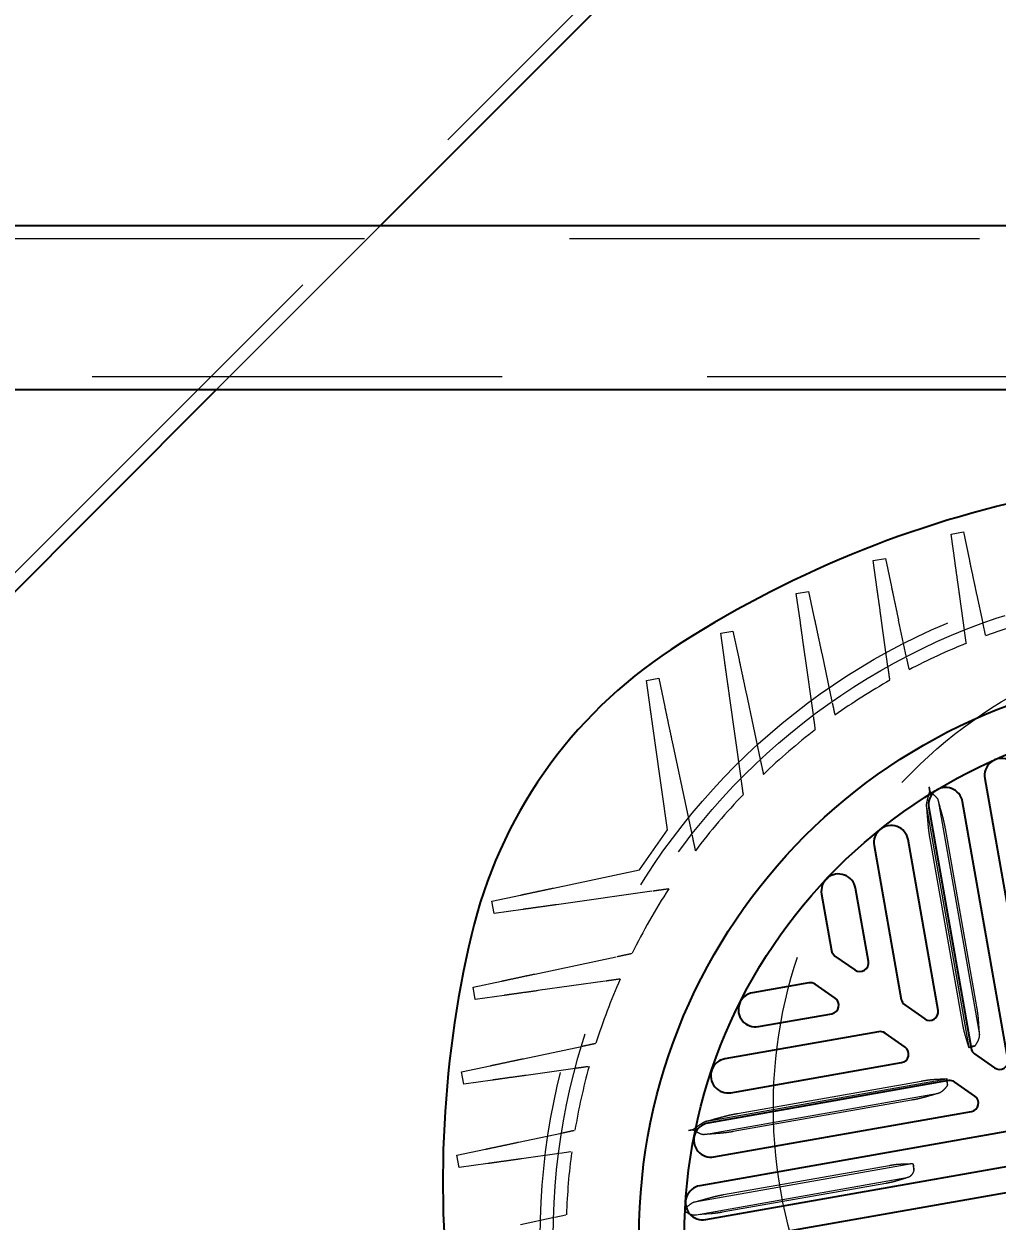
# Model space of a CAD drawing. Header units: millimetres. Extents: x 1293 to 41893, y 1011 to 26911.
# Drawn here: x 8683.6 to 8834.3, y 6931.4 to 7116.7 of the extents above; entities that cross this region are included whole.
import ezdxf

# ---------------------------------------------------------------- set-up
doc = ezdxf.new("R2010")
doc.units = ezdxf.units.MM
doc.header["$LTSCALE"] = 50
doc.linetypes.add('HIDDEN', pattern=[1.905, 1.27, -0.635])
doc.layers.add('CAPA_1', color=7, linetype='Continuous')
doc.styles.add('SLDTEXTSTYLE0', font='TXT', dxfattribs={"width": 0.75})
doc.dimstyles.new('SLDDIMSTYLE0', dxfattribs={"dimtxt": 100, "dimasz": 100, "dimexe": 0, "dimexo": 0.0625, "dimgap": 25, "dimtad": 2, "dimdec": 0, "dimlfac": 1.5, "dimrnd": 1e-09, "dimzin": 12, "dimdsep": 46, "dimtxsty": 'SLDTEXTSTYLE0', "dimsah": 1, "dimcen": 0.09, "dimadec": 0, "dimazin": 3, "dimtfac": 1, "dimtdec": 0, "dimtofl": 0, "dimtmove": 0, "dimatfit": 3, "dimfxl": 1, "dimfrac": 2, "dimtolj": 1, "dimtzin": 12, "dimarcsym": 0})

# ---------------------------------------------------------------- blocks, each defined once
blk = doc.blocks.new('_D_15')
at = {"layer": 'CAPA_1', "transparency": 16777216}
for p, q in [((6530.12, 8742.38), (6530.12, 9415.65)), ((16745.16, 6492), (16745.16, 9415.65)), ((6530.12, 9365.65), (16745.16, 9365.65))]:
    blk.add_line(p, q, dxfattribs=at)
for points in [[(6530.12, 9365.65), (6630.12, 9350.26), (6630.12, 9381.03)], [(16745.16, 9365.65), (16645.16, 9381.03), (16645.16, 9350.26)]]:
    blk.add_solid(points, dxfattribs=at)
at = {"layer": 'CAPA_1', "transparency": 16777216, "insert": (11452.92, 9494.55), "char_height": 100, "attachment_point": 1, "style": 'SLDTEXTSTYLE0'}
blk.add_mtext('15323', dxfattribs=at)

msp = doc.modelspace()

# ---------------------------------------------------------------- linework, layer by layer
at = {"color": 1, "linetype": 'HIDDEN', "lineweight": 18}
for p, q in [((8928.8010951, 7278.4033022), (8592.0429138, 6941.5856223)), ((8713.390769, 7060.1262403), (8738.7862821, 7085.5262403)), ((7625.0421497, 7083.4942403), (10345.849483, 7083.4942403)), ((7646.3781497, 7062.1582403), (10324.513483, 7062.1582403)), ((8827.155539, 7037.7549153), (8829.0575746, 7038.0902955)), ((8827.7839682, 7033.2834092), (8827.155539, 7037.7549153)), ((8829.0575746, 7038.0902955), (8829.9963895, 7033.6735188)), ((8815.0844092, 7033.6531862), (8816.9864448, 7033.9885664)), ((8815.7128384, 7029.1816801), (8815.0844092, 7033.6531862)), ((8816.9864448, 7033.9885664), (8817.9252597, 7029.5717896)), ((8803.1894741, 7028.5522077), (8805.0915096, 7028.8875879)), ((8803.8179032, 7024.0807016), (8803.1894741, 7028.5522077)), ((8805.0915096, 7028.8875879), (8806.0303245, 7024.4708112)), ((8829.2445344, 7022.890941), (8828.5153938, 7028.0790459)), ((8831.0890714, 7028.5328547), (8832.0607701, 7023.9613716)), ((8817.3878732, 7017.2631883), (8816.444264, 7023.9773168)), ((8820.2432962, 7018.6662853), (8819.0179416, 7024.4311256)), ((8832.0846146, 7023.8491919), (8832.456865, 7022.0978914)), ((8791.4807768, 7022.3950215), (8793.3828124, 7022.7304016)), ((8792.109206, 7017.9235154), (8791.4807768, 7022.3950215)), ((8793.3828124, 7022.7304016), (8794.3216273, 7018.3136249)), ((8829.5148746, 7020.9673704), (8829.2608028, 7022.7751849)), ((8805.8319125, 7009.7502809), (8804.5493288, 7018.8763383)), ((8807.1230064, 7019.3301471), (8808.7151251, 7011.8398176)), ((8820.2689108, 7018.5457781), (8820.6257122, 7016.8671594)), ((8779.9732797, 7015.0967725), (8781.8753153, 7015.4321527)), ((8780.6017089, 7010.6252664), (8779.9732797, 7015.0967725)), ((8781.8753153, 7015.4321527), (8782.8141302, 7011.0153759)), ((8794.6339079, 6999.9593281), (8792.8406316, 7012.7191521)), ((8795.4143091, 7013.1729609), (8797.6079767, 7002.8525664)), ((8783.2261854, 6991.9511454), (8781.3331345, 7005.4209031)), ((8783.906812, 7005.8747119), (8787.0071616, 6991.2887141)), ((8798.0672903, 7000.6916657), (8798.0950496, 7000.5610686)), ((8823.6886348, 6998.5994479), (8823.8203957, 6997.8521947)), ((8823.9234097, 6997.916018), (8823.7992996, 6998.6198812)), ((8794.9863209, 6997.4517794), (8794.9661918, 6997.5950054)), ((8825.1817771, 6996.516319), (8831.5758364, 6960.2538065)), ((8823.3427563, 6995.4722106), (8829.8982943, 6958.2939072)), ((8831.14125, 6964.5765727), (8826.2725247, 6992.1884859)), ((8778.9106928, 6985.7879832), (8783.2261854, 6991.9511454)), ((8823.8632203, 6990.5864791), (8828.8745289, 6962.1659356)), ((8787.5221798, 6988.8657439), (8787.5534175, 6988.7187822)), ((8765.6057993, 6982.9599408), (8778.9106928, 6985.7879832)), ((8756.0483586, 6980.9284441), (8760.4651353, 6981.8672589)), ((8780.8263446, 6982.4615927), (8766.0596081, 6980.3862632)), ((8783.4281212, 6982.8272486), (8783.2793384, 6982.8063385)), ((8756.3837388, 6979.0264085), (8756.0483586, 6980.9284441)), ((8760.8552449, 6979.6548377), (8756.3837388, 6979.0264085)), ((8762.6834844, 6969.6502825), (8775.2871335, 6972.3292708)), ((8777.6225178, 6972.8256721), (8777.7639908, 6972.8557431)), ((8753.1260437, 6967.6187858), (8757.5428204, 6968.5576007)), ((8773.5855703, 6968.5450145), (8763.1372932, 6967.076605)), ((8775.9054626, 6968.8710541), (8775.7732472, 6968.8524725)), ((8753.4614239, 6965.7167502), (8753.1260437, 6967.6187858)), ((8757.9329299, 6966.3451794), (8753.4614239, 6965.7167502)), ((8772.0312901, 6958.9073787), (8772.1590198, 6958.9345285)), ((8760.9022323, 6956.5418244), (8769.9165906, 6958.4578854)), ((8829.887696, 6958.2824985), (8829.8982943, 6958.2939072)), ((8751.3447915, 6954.5103277), (8755.7615682, 6955.4491425)), ((8751.6801717, 6952.6082921), (8751.3447915, 6954.5103277)), ((8756.1516778, 6953.2367213), (8751.6801717, 6952.6082921)), ((8768.9391851, 6955.0338882), (8761.3560411, 6953.9681468)), ((8789.3226492, 6946.8864624), (8826.5009526, 6953.4420004)), ((8826.5080484, 6953.4558615), (8826.5009526, 6953.4420004)), ((8794.0917442, 6948.0684048), (8822.5122877, 6953.0797135)), ((8788.9704904, 6944.8012421), (8825.2330028, 6951.1953014)), ((8821.022294, 6950.1252059), (8793.4103808, 6945.2564806)), ((8760.1771879, 6943.6196042), (8766.8091382, 6945.0292688)), ((8786.5023047, 6945.4918648), (8787.2495579, 6945.6236257)), ((8787.2248165, 6945.5049953), (8786.5209533, 6945.3808852)), ((8750.6197471, 6941.5881075), (8755.0365238, 6942.5269223)), ((8768.2886898, 6942.1221452), (8766.5893538, 6941.8833191)), ((8750.9551273, 6939.6860719), (8750.6197471, 6941.5881075)), ((8755.4266334, 6940.3145011), (8750.9551273, 6939.6860719)), ((8766.4672705, 6941.8661614), (8760.6309967, 6941.0459266)), ((8787.4853628, 6934.3773799), (8821.0918693, 6940.3031137)), ((8791.9107431, 6935.4955863), (8817.5897099, 6940.023481)), ((8787.4332555, 6932.3450667), (8820.5769641, 6938.1891968)), ((8817.0459124, 6937.2367068), (8791.7245591, 6932.771869)), ((8760.4513928, 6930.8735786), (8765.6903368, 6931.9871506)), ((8765.8101161, 6932.0126104), (8767.4760244, 6932.3667102))]:
    msp.add_line(p, q, dxfattribs=at)
at = {"color": 7, "linetype": 'Continuous', "lineweight": 25}
for p, q in [((8738.7862821, 7085.5262403), (8930.2154336, 7276.9892136)), ((7625.0421497, 7085.5262403), (10345.849483, 7085.5262403)), ((7648.4101497, 7060.1262403), (10322.481483, 7060.1262403)), ((8673.793483, 7020.5219582), (8713.390769, 7060.1262403)), ((8832.3730947, 6999.9048177), (8841.0688044, 6950.5889973)), ((8835.9719188, 6956.4597896), (8828.9430612, 6996.3224222)), ((8823.6907532, 6995.3962986), (8830.256549, 6958.15982)), ((8825.1596635, 6964.0306123), (8820.5009706, 6990.4513724)), ((8815.2486626, 6989.5252488), (8819.4442937, 6965.7306427)), ((8814.3474081, 6971.601435), (8812.3487888, 6982.9361687)), ((8807.0964808, 6982.0100451), (8808.6320383, 6973.3014654)), ((8809.1803467, 6972.4407936), (8812.2695626, 6970.2777014)), ((8805.1249729, 6968.292857), (8796.4163933, 6966.7572994)), ((8809.2104882, 6965.9088905), (8806.1212724, 6968.0719827)), ((8819.9926021, 6964.8699709), (8823.0818179, 6962.7068787)), ((8797.3425169, 6961.5049914), (8808.6772505, 6963.5036108)), ((8815.9372283, 6960.7220343), (8792.1426222, 6956.5264032)), ((8820.0227436, 6958.3380678), (8816.9335278, 6960.50116)), ((8830.8048574, 6957.2991482), (8833.8940733, 6955.136056)), ((8793.0687459, 6951.2740952), (8819.4895059, 6955.9327881)), ((8826.7494836, 6953.1512116), (8789.513005, 6946.5854157)), ((8830.8349989, 6950.7672451), (8827.7457831, 6952.9303373)), ((8790.4391286, 6941.3331077), (8830.3017613, 6948.3619654)), ((8837.561739, 6945.5803889), (8788.2459185, 6936.8846791)), ((8789.1720422, 6931.6323711), (8841.1140166, 6940.7911427)), ((8841.7348102, 6936.8388989), (8788.1864234, 6927.3968735))]:
    msp.add_line(p, q, dxfattribs=at)
at = {"color": 1, "linetype": 'HIDDEN', "lineweight": 18, "flags": 128}
msp.add_lwpolyline([(8790.0139685, 6932.5414075), (8788.5686957, 6932.4313395), (8787.4332555, 6932.3450667)], dxfattribs=at)
at = {"color": 1, "linetype": 'HIDDEN', "lineweight": 18}
for centre, radius in [((8866.5333024, 6929.0264228), 103), ((8866.5333024, 6929.0264228), 101), ((8872.9663865, 6949.0650934), 73.3333333)]:
    msp.add_circle(centre, radius, dxfattribs=at)
at = {"color": 7, "linetype": 'Continuous', "lineweight": 25}
for radius in [87.6905989, 80.6666667]:
    msp.add_circle((8866.5333024, 6929.0264228), radius, dxfattribs=at)
for centre, radius, start, end in [((8875.0999459, 6880.4425736), 166.6666667, 101.489858157, 123.216175995), ((8823.6067984, 6959.0838845), 72.6666667, 123.216175995, 166.783824005), ((8834.9992487, 7000.3678796), 2.6666667, 10, 190.000024134), ((8826.3169072, 6995.8593604), 2.6666667, 10, 190.000024134), ((8817.8748166, 6989.9883106), 2.6666667, 10, 190.000024134), ((8809.7226348, 6982.4731069), 2.6666667, 10, 190.000024134), ((8915.1171516, 6937.5930662), 166.6666667, 166.783824005, 188.510141843), ((8809.9451153, 6973.5329963), 1.3333333, 190, 235), ((8813.0343311, 6971.3699041), 1.3333333, 235, 10), ((8805.3565038, 6966.97978), 1.3333333, 55, 100), ((8796.8794551, 6964.1311454), 2.6666667, 100, 280.00000541), ((8808.4457196, 6964.8166878), 1.3333333, 280, 54.999977324), ((8820.7573707, 6965.9621736), 1.3333333, 190, 235), ((8823.8465865, 6963.7990814), 1.3333333, 235, 10), ((8816.1687592, 6959.4089573), 1.3333333, 55, 100), ((8819.257975, 6957.2458651), 1.3333333, 280, 54.999977324), ((8831.569626, 6958.3913509), 1.3333333, 190, 235), ((8792.605684, 6953.9002492), 2.6666667, 100, 280.00000541), ((8834.6588418, 6956.2282587), 1.3333333, 235, 10), ((8826.9810145, 6951.8381346), 1.3333333, 55, 100), ((8830.0702303, 6949.6750424), 1.3333333, 280, 54.999977324), ((8789.9760668, 6943.9592617), 2.6666667, 100, 280.00000541), ((8788.7089804, 6934.2585251), 2.6666667, 100, 280.00000541)]:
    msp.add_arc(centre, radius, start, end, dxfattribs=at)
at = {"color": 1, "linetype": 'HIDDEN', "lineweight": 18}
for centre, radius, start, end in [((8866.5333024, 6929.0264228), 99, 89.881341555, 110.118649407), ((8866.5333024, 6929.0264228), 99, 111.947632107, 117.610948878), ((8866.5333024, 6929.0264228), 99, 119.564296751, 125.412106592), ((8866.5333024, 6929.0264228), 99, 127.583902612, 133.732745266), ((8866.5333024, 6929.0264228), 99, 136.277583081, 142.918306261), ((8866.5333024, 6929.0264228), 99, 147.081693739, 153.722416919), ((8866.5333024, 6929.0264228), 99, 156.267254734, 162.416097388), ((8831.4537623, 6953.9424839), 4.6210784, 97.271552018, 109.670034357), ((8866.5333024, 6929.0264228), 99, 164.587893408, 170.435703249), ((8831.1219543, 6953.468613), 4.6210784, 180.329965643, 192.728447982), ((8866.5333024, 6929.0264228), 99, 172.389051122, 178.052367893), ((8828.2384532, 6940.6594883), 6.9481724, 183.518236596, 190.875479165), ((8792.5320166, 6934.2557294), 6.6637914, 187.956361572, 192.113906813)]:
    msp.add_arc(centre, radius, start, end, dxfattribs=at)
for points, knots in [([(8828.5153938, 7028.0790459), (8828.4211284, 7028.7497787), (8828.2266599, 7030.1334943), (8827.9954876, 7031.7783705), (8827.8421058, 7032.869739), (8827.8029468, 7033.1483695), (8827.7839682, 7033.2834092)], [0, 0, 0, 0, 0.27241221934, 0.56198398595, 0.78771328419, 1, 1, 1, 1]), ([(8829.9963895, 7033.6735188), (8830.0362336, 7033.486067), (8830.1184474, 7033.0992814), (8830.4139113, 7031.7092332), (8830.753444, 7030.1118571), (8830.9794986, 7029.0483541), (8831.0890714, 7028.5328547)], [0, 0, 0, 0, 0.2722736814, 0.5618061607, 0.7875994363, 1, 1, 1, 1]), ([(8816.444264, 7023.9773168), (8816.3499986, 7024.6480495), (8816.1555301, 7026.0317652), (8815.9243578, 7027.6766414), (8815.770976, 7028.7680099), (8815.731817, 7029.0466404), (8815.7128384, 7029.1816801)], [0, 0, 0, 0, 0.2724122193, 0.5619839859, 0.7877132842, 1, 1, 1, 1]), ([(8817.9252597, 7029.5717896), (8817.9651038, 7029.3843379), (8818.0473176, 7028.9975523), (8818.3427815, 7027.6075041), (8818.6823142, 7026.010128), (8818.9083688, 7024.946625), (8819.0179416, 7024.4311256)], [0, 0, 0, 0, 0.2722736814, 0.5618061607, 0.7875994363, 1, 1, 1, 1]), ([(8804.5493288, 7018.8763383), (8804.4550635, 7019.5470711), (8804.2605949, 7020.9307867), (8804.0294226, 7022.5756629), (8803.8760408, 7023.6670314), (8803.8368818, 7023.9456619), (8803.8179032, 7024.0807016)], [0, 0, 0, 0, 0.2724122193, 0.5619839859, 0.7877132842, 1, 1, 1, 1]), ([(8806.0303245, 7024.4708112), (8806.0701686, 7024.2833594), (8806.1523824, 7023.8965738), (8806.4478463, 7022.5065256), (8806.7873791, 7020.9091495), (8807.0134336, 7019.8456465), (8807.1230064, 7019.3301471)], [0, 0, 0, 0, 0.2722736814, 0.5618061607, 0.7875994363, 1, 1, 1, 1]), ([(8794.3216273, 7018.3136249), (8794.3614713, 7018.1261732), (8794.4436852, 7017.7393876), (8794.739149, 7016.3493394), (8795.0786818, 7014.7519633), (8795.3047364, 7013.6884603), (8795.4143091, 7013.1729609)], [0, 0, 0, 0, 0.2722736814, 0.5618061607, 0.7875994363, 1, 1, 1, 1]), ([(8792.8406316, 7012.7191521), (8792.7463662, 7013.3898848), (8792.5518977, 7014.7736005), (8792.3207254, 7016.4184767), (8792.1673435, 7017.5098452), (8792.1281846, 7017.7884757), (8792.109206, 7017.9235154)], [0, 0, 0, 0, 0.2724122193, 0.5619839859, 0.7877132842, 1, 1, 1, 1]), ([(8817.6697114, 7015.2578053), (8817.6202206, 7015.609951), (8817.531844, 7016.2387826), (8817.4436328, 7016.8664381), (8817.4048199, 7017.1426065)], [0, 0, 0, 0, 0.5599999997, 1, 1, 1, 1]), ([(8782.8141302, 7011.0153759), (8782.8539742, 7010.8279242), (8782.9361881, 7010.4411386), (8783.2316519, 7009.0510904), (8783.5711847, 7007.4537143), (8783.7972393, 7006.3902113), (8783.906812, 7005.8747119)], [0, 0, 0, 0, 0.2722736814, 0.5618061607, 0.7875994363, 1, 1, 1, 1]), ([(8808.7671694, 7011.5949682), (8808.8331313, 7011.2846421), (8808.9578325, 7010.697969), (8809.0828142, 7010.1099763), (8809.1416857, 7009.8330078)], [0, 0, 0, 0, 0.52895913704, 1, 1, 1, 1]), ([(8781.3331345, 7005.4209031), (8781.2388691, 7006.0916358), (8781.0444006, 7007.4753515), (8780.8132283, 7009.1202277), (8780.6598464, 7010.2115962), (8780.6206875, 7010.4902267), (8780.6017089, 7010.6252664)], [0, 0, 0, 0, 0.2724122193, 0.5619839859, 0.7877132842, 1, 1, 1, 1]), ([(8806.1327969, 7007.6093776), (8806.0799051, 7007.9857223), (8805.9915389, 7008.61448), (8805.9035088, 7009.2408469), (8805.8681694, 7009.4923001)], [0, 0, 0, 0, 0.5985529461, 1, 1, 1, 1]), ([(8797.6355418, 7002.7228827), (8797.7159604, 7002.344543), (8797.859565, 7001.6689364), (8798.0038187, 7000.9902762), (8798.0672903, 7000.6916657)], [0, 0, 0, 0, 0.5600000026, 1, 1, 1, 1]), ([(8794.9661918, 6997.5950054), (8794.9076794, 6998.0113424), (8794.8031931, 6998.7548013), (8794.6994543, 6999.4929409), (8794.6538093, 6999.8177223)], [0, 0, 0, 0, 0.559999961, 1, 1, 1, 1]), ([(8823.3400988, 6995.5121981), (8823.3489755, 6995.6869744), (8823.3667014, 6996.0359892), (8823.5068115, 6996.638237), (8823.6411887, 6997.1407194), (8823.7455215, 6997.4938978), (8823.7937609, 6997.6706157), (8823.8208299, 6997.7729568), (8823.8205407, 6997.8257311), (8823.8203956, 6997.8521947)], [0, 0, 0, 0, 0.2500171306, 0.4992647164, 0.7495087296, 0.8743737847, 0.9369684269, 0.9683928071, 1, 1, 1, 1]), ([(8823.9234097, 6997.916018), (8823.9258349, 6997.9068567), (8823.9360762, 6997.8681688), (8824.0499344, 6997.7479588), (8824.2931677, 6997.5587846), (8824.6205293, 6997.2700078), (8824.941986, 6996.9553101), (8825.0699196, 6996.7477099), (8825.1339693, 6996.6437754)], [0, 0, 0, 0, 0.014849323, 0.0627079892, 0.2510951927, 0.4999419879, 0.749646932, 1, 1, 1, 1]), ([(8825.1817771, 6996.516319), (8825.1743657, 6996.5408496), (8825.1611294, 6996.5846602), (8825.1422692, 6996.6257103), (8825.1339693, 6996.6437754)], [0, 0, 0, 0, 0.5599260649, 1, 1, 1, 1]), ([(8825.8899977, 6993.9547322), (8825.7578269, 6994.433167), (8825.5218074, 6995.287515), (8825.2856752, 6996.1408511), (8825.1817771, 6996.516319)], [0, 0, 0, 0, 0.5599999975, 1, 1, 1, 1]), ([(8823.3400988, 6995.5121981), (8823.3404917, 6995.5047015), (8823.3411933, 6995.4913148), (8823.3422787, 6995.478048), (8823.3427563, 6995.4722106)], [0, 0, 0, 0, 0.5600001653, 1, 1, 1, 1]), ([(8823.3427563, 6995.4722106), (8823.3911509, 6994.9119047), (8823.4775697, 6993.9113582), (8823.5650887, 6992.9077687), (8823.603597, 6992.4661893)], [0, 0, 0, 0, 0.5599999144, 1, 1, 1, 1]), ([(8826.2725247, 6992.1884859), (8826.2433138, 6992.3491598), (8826.1849644, 6992.6701094), (8826.0858808, 6993.1502389), (8825.9848461, 6993.5953782), (8825.9207155, 6993.838351), (8825.8899977, 6993.9547322)], [0, 0, 0, 0, 0.25023506879, 0.49985029039, 0.76043412653, 1, 1, 1, 1]), ([(8823.603597, 6992.4661893), (8823.6166065, 6992.3316788), (8823.6426706, 6992.0621929), (8823.6909374, 6991.6910331), (8823.7366028, 6991.3654026), (8823.7872279, 6991.031952), (8823.8346468, 6990.7539787), (8823.8632203, 6990.5864791)], [0, 0, 0, 0, 0.24965833224, 0.50017945302, 0.58520698057, 0.75005622482, 1, 1, 1, 1]), ([(8787.0379744, 6991.1437509), (8787.1279862, 6990.7202787), (8787.2887216, 6989.9640782), (8787.4508453, 6989.2013461), (8787.5221798, 6988.8657439)], [0, 0, 0, 0, 0.5599999398, 1, 1, 1, 1]), ([(8760.4651353, 6981.8672589), (8760.652587, 6981.907103), (8761.0393726, 6981.9893168), (8762.4294209, 6982.2847807), (8764.0267969, 6982.6243135), (8765.0903, 6982.850368), (8765.6057993, 6982.9599408)], [0, 0, 0, 0, 0.2722736814, 0.5618061607, 0.7875994363, 1, 1, 1, 1]), ([(8783.2793384, 6982.8063385), (8782.84707, 6982.7455871), (8782.075162, 6982.6371025), (8781.309844, 6982.5295441), (8780.9731041, 6982.4822184)], [0, 0, 0, 0, 0.5599999402, 1, 1, 1, 1]), ([(8766.0596081, 6980.3862632), (8765.3888754, 6980.2919979), (8764.0051597, 6980.0975293), (8762.3602835, 6979.8663571), (8761.268915, 6979.7129752), (8760.9902845, 6979.6738163), (8760.8552449, 6979.6548377)], [0, 0, 0, 0, 0.2724122193, 0.5619839859, 0.7877132842, 1, 1, 1, 1]), ([(8775.4270061, 6972.3590017), (8775.835418, 6972.4458123), (8776.5647251, 6972.6008313), (8777.2993034, 6972.7569708), (8777.6225178, 6972.8256721)], [0, 0, 0, 0, 0.5599999608, 1, 1, 1, 1]), ([(8757.5428204, 6968.5576007), (8757.7302721, 6968.5974448), (8758.1170577, 6968.6796586), (8759.507106, 6968.9751225), (8761.104482, 6969.3146552), (8762.1679851, 6969.5407098), (8762.6834844, 6969.6502825)], [0, 0, 0, 0, 0.2722736814, 0.5618061607, 0.7875994363, 1, 1, 1, 1]), ([(8775.7732472, 6968.8524725), (8775.3885598, 6968.7984082), (8774.7016179, 6968.7018648), (8774.0177589, 6968.6057547), (8773.7168609, 6968.5634662)], [0, 0, 0, 0, 0.55999999744, 1, 1, 1, 1]), ([(8763.1372932, 6967.076605), (8762.4665605, 6966.9823396), (8761.0828448, 6966.7878711), (8759.4379686, 6966.5566988), (8758.3466001, 6966.403317), (8758.0679696, 6966.364158), (8757.9329299, 6966.3451794)], [0, 0, 0, 0, 0.27241221934, 0.56198398595, 0.78771328419, 1, 1, 1, 1]), ([(8831.4072084, 6962.6450741), (8831.3964744, 6962.770679), (8831.374963, 6963.0223991), (8831.2936409, 6963.6615022), (8831.2021595, 6964.2108261), (8831.14125, 6964.5765727)], [0, 0, 0, 0, 0.249719772, 0.5004540763, 1, 1, 1, 1]), ([(8831.5758364, 6960.2538065), (8831.5437018, 6960.7030635), (8831.4863185, 6961.5053093), (8831.4313809, 6962.2968122), (8831.4072084, 6962.6450741)], [0, 0, 0, 0, 0.5599992175, 1, 1, 1, 1]), ([(8828.8745289, 6962.1659356), (8828.9418891, 6961.8023757), (8829.0430586, 6961.2563386), (8829.1856996, 6960.624055), (8829.2506858, 6960.3917977), (8829.2832826, 6960.2752983)], [0, 0, 0, 0, 0.49824341012, 0.7483206591, 1, 1, 1, 1]), ([(8770.0435661, 6958.4848749), (8770.4139276, 6958.5635977), (8771.0752875, 6958.7041741), (8771.7391782, 6958.8452884), (8772.0312901, 6958.9073787)], [0, 0, 0, 0, 0.5600000017, 1, 1, 1, 1]), ([(8829.2832826, 6960.2752983), (8829.3958685, 6959.9049657), (8829.5969148, 6959.2436574), (8829.7988462, 6958.5761859), (8829.887696, 6958.2824985)], [0, 0, 0, 0, 0.5599999519, 1, 1, 1, 1]), ([(8830.8688627, 6958.5263968), (8830.9754524, 6958.6764082), (8831.1886088, 6958.9763989), (8831.4069585, 6959.4369462), (8831.560152, 6959.8799022), (8831.5706169, 6960.1293771), (8831.5758364, 6960.2538065)], [0, 0, 0, 0, 0.2502007197, 0.5003478847, 0.7507909117, 1, 1, 1, 1]), ([(8829.887696, 6958.2824985), (8830.0700971, 6958.3279422), (8830.395815, 6958.4090922), (8830.7243197, 6958.4905536), (8830.8688627, 6958.5263968)], [0, 0, 0, 0, 0.55999723898, 1, 1, 1, 1]), ([(8755.7615682, 6955.4491425), (8755.94902, 6955.4889866), (8756.3358056, 6955.5712005), (8757.7258538, 6955.8666643), (8759.3232299, 6956.2061971), (8760.3867329, 6956.4322516), (8760.9022323, 6956.5418244)], [0, 0, 0, 0, 0.27227368144, 0.56180616066, 0.78759943627, 1, 1, 1, 1]), ([(8770.9708618, 6955.3194218), (8770.6140296, 6955.2692723), (8769.9768294, 6955.1797196), (8769.3410557, 6955.0903675), (8769.0613153, 6955.0510525)], [0, 0, 0, 0, 0.5599999995, 1, 1, 1, 1]), ([(8761.3560411, 6953.9681468), (8760.6853083, 6953.8738815), (8759.3015927, 6953.6794129), (8757.6567165, 6953.4482407), (8756.565348, 6953.2948588), (8756.2867175, 6953.2556999), (8756.1516778, 6953.2367213)], [0, 0, 0, 0, 0.2724122193, 0.5619839859, 0.7877132842, 1, 1, 1, 1]), ([(8822.5122877, 6953.0797135), (8822.8769608, 6953.1407604), (8823.4246698, 6953.2324479), (8824.0676081, 6953.3146628), (8824.3080852, 6953.3330325), (8824.4287076, 6953.3422466)], [0, 0, 0, 0, 0.4982434101, 0.7483206591, 1, 1, 1, 1]), ([(8824.4287076, 6953.3422466), (8824.815213, 6953.3631117), (8825.5054014, 6953.4003708), (8826.2016841, 6953.438906), (8826.5080484, 6953.4558615)], [0, 0, 0, 0, 0.5599999519, 1, 1, 1, 1]), ([(8826.6144377, 6952.4504483), (8826.5944012, 6952.6388571), (8826.5586218, 6952.9753002), (8826.5235014, 6953.3090238), (8826.5080484, 6953.4558615)], [0, 0, 0, 0, 0.5600019237, 1, 1, 1, 1]), ([(8826.6144377, 6952.4504483), (8826.5099289, 6952.2989798), (8826.3009337, 6951.9960754), (8825.9428408, 6951.6333774), (8825.5789936, 6951.3379227), (8825.3481431, 6951.2427635), (8825.2330028, 6951.1953014)], [0, 0, 0, 0, 0.2502007197, 0.5003478847, 0.7507909117, 1, 1, 1, 1]), ([(8822.9282722, 6950.5358982), (8822.8065709, 6950.5030254), (8822.562674, 6950.4371462), (8821.9342998, 6950.2949779), (8821.3868157, 6950.1930624), (8821.022294, 6950.1252059)], [0, 0, 0, 0, 0.249719772, 0.5004540763, 1, 1, 1, 1]), ([(8825.2330028, 6951.1953014), (8824.7998487, 6951.0718431), (8824.026358, 6950.8513816), (8823.2637988, 6950.632296), (8822.9282722, 6950.5358982)], [0, 0, 0, 0, 0.5599992175, 1, 1, 1, 1]), ([(8789.3226492, 6946.8864624), (8789.8657164, 6947.0326223), (8790.8354795, 6947.2936221), (8791.8084784, 6947.5546291), (8792.236598, 6947.6694721)], [0, 0, 0, 0, 0.5599999144, 1, 1, 1, 1]), ([(8792.236598, 6947.6694721), (8792.3675289, 6947.7032542), (8792.629843, 6947.770935), (8793.0965915, 6947.8754383), (8793.590182, 6947.9771922), (8793.9244745, 6948.0379857), (8794.0917442, 6948.0684048)], [0, 0, 0, 0, 0.2497337547, 0.5003305586, 0.7499807161, 1, 1, 1, 1]), ([(8789.2841643, 6946.8752831), (8789.1229643, 6946.8071647), (8788.8010603, 6946.6711377), (8788.2830529, 6946.3334964), (8787.8568336, 6946.035364), (8787.5606384, 6945.8165291), (8787.4110768, 6945.7107579), (8787.3241657, 6945.6503186), (8787.2744752, 6945.6325405), (8787.2495579, 6945.6236257)], [0, 0, 0, 0, 0.25001713028, 0.49926471564, 0.74950872855, 0.87437378348, 0.93696842562, 0.96839280574, 1, 1, 1, 1]), ([(8789.2841643, 6946.8752831), (8789.2913432, 6946.8774779), (8789.3041625, 6946.8813971), (8789.3170005, 6946.8849147), (8789.3226492, 6946.8864624)], [0, 0, 0, 0, 0.5600001653, 1, 1, 1, 1]), ([(8766.9282442, 6945.0545855), (8767.2754545, 6945.1283874), (8767.8954728, 6945.2601763), (8768.5166557, 6945.3922128), (8768.7899762, 6945.4503089)], [0, 0, 0, 0, 0.5600000003, 1, 1, 1, 1]), ([(8787.2248165, 6945.5049953), (8787.2342326, 6945.5058544), (8787.2740865, 6945.5094906), (8787.4260016, 6945.4435552), (8787.6869678, 6945.279737), (8788.0702974, 6945.0708598), (8788.4759601, 6944.8764296), (8788.7147964, 6944.8272138), (8788.8343693, 6944.802574)], [0, 0, 0, 0, 0.0148160938, 0.0627095492, 0.2510964392, 0.4999428202, 0.7496473487, 1, 1, 1, 1]), ([(8788.9704904, 6944.8012421), (8788.9449042, 6944.7998165), (8788.8992087, 6944.7972704), (8788.8541837, 6944.8009533), (8788.8343693, 6944.802574)], [0, 0, 0, 0, 0.5599260649, 1, 1, 1, 1]), ([(8791.6198203, 6945.0118466), (8791.1250335, 6944.9724122), (8790.2414856, 6944.9019938), (8789.35885, 6944.8320273), (8788.9704904, 6944.8012421)], [0, 0, 0, 0, 0.5599999975, 1, 1, 1, 1]), ([(8793.4103808, 6945.2564806), (8793.2494081, 6945.2289704), (8792.9278615, 6945.174018), (8792.4501082, 6945.1040752), (8791.9967977, 6945.0461503), (8791.7458142, 6945.0233116), (8791.6198203, 6945.0118466)], [0, 0, 0, 0, 0.2502336757, 0.4998475078, 0.7489231393, 1, 1, 1, 1]), ([(8755.0365238, 6942.5269223), (8755.2239756, 6942.5667664), (8755.6107611, 6942.6489802), (8757.0008094, 6942.9444441), (8758.5981855, 6943.2839769), (8759.6616885, 6943.5100314), (8760.1771879, 6943.6196042)], [0, 0, 0, 0, 0.2722736814, 0.5618061607, 0.7875994363, 1, 1, 1, 1]), ([(8760.6309967, 6941.0459266), (8759.9602639, 6940.9516613), (8758.5765483, 6940.7571927), (8756.9316721, 6940.5260205), (8755.8403035, 6940.3726386), (8755.5616731, 6940.3334797), (8755.4266334, 6940.3145011)], [0, 0, 0, 0, 0.2724122193, 0.5619839859, 0.7877132842, 1, 1, 1, 1]), ([(8817.5897099, 6940.023481), (8817.751854, 6940.0511667), (8818.0765734, 6940.1066119), (8818.5283925, 6940.171258), (8818.9325588, 6940.2191837), (8819.1249946, 6940.2304279), (8819.2215704, 6940.236071)], [0, 0, 0, 0, 0.2495887752, 0.4998415851, 0.7489905658, 1, 1, 1, 1]), ([(8819.2215704, 6940.236071), (8819.570416, 6940.2485699), (8820.1933545, 6940.2708893), (8820.8173231, 6940.2932674), (8821.0918693, 6940.3031137)], [0, 0, 0, 0, 0.5600000022, 1, 1, 1, 1]), ([(8821.0918693, 6940.3031137), (8821.1319342, 6940.3014181), (8821.2078377, 6940.2982058), (8821.2727343, 6940.2539846), (8821.303376, 6940.2331052)], [0, 0, 0, 0, 0.5278398628, 1, 1, 1, 1]), ([(8821.4150732, 6939.3485407), (8821.3940137, 6939.5143277), (8821.3564081, 6939.8103707), (8821.31958, 6940.1039383), (8821.303376, 6940.2331052)], [0, 0, 0, 0, 0.5600099928, 1, 1, 1, 1]), ([(8821.4150732, 6939.3485407), (8821.3683521, 6939.2018446), (8821.2748973, 6938.9084128), (8821.0587319, 6938.5642891), (8820.8228101, 6938.3033139), (8820.6589318, 6938.2272447), (8820.5769641, 6938.1891968)], [0, 0, 0, 0, 0.2497104983, 0.4994886621, 0.7496571183, 1, 1, 1, 1]), ([(8818.6733172, 6937.5983543), (8818.5766768, 6937.5702504), (8818.3830693, 6937.5139476), (8817.9847925, 6937.4205089), (8817.5357414, 6937.3259549), (8817.2093791, 6937.2664908), (8817.0459124, 6937.2367068)], [0, 0, 0, 0, 0.2493514853, 0.4995459145, 0.7493351644, 1, 1, 1, 1]), ([(8820.5769641, 6938.1891968), (8820.2206949, 6938.0787485), (8819.5844999, 6937.8815194), (8818.9517342, 6937.6848769), (8818.6733172, 6937.5983543)], [0, 0, 0, 0, 0.5599999228, 1, 1, 1, 1]), ([(8787.4853628, 6934.3773799), (8787.9872158, 6934.5156705), (8788.8833819, 6934.762618), (8789.7809534, 6935.0094701), (8790.1758848, 6935.118085)], [0, 0, 0, 0, 0.5600000044, 1, 1, 1, 1]), ([(8790.1758848, 6935.118085), (8790.2958821, 6935.1497828), (8790.5362665, 6935.2132813), (8790.9721503, 6935.3124558), (8791.4372727, 6935.4093117), (8791.7529312, 6935.4668302), (8791.9107431, 6935.4955863)], [0, 0, 0, 0, 0.2497976947, 0.5004065384, 0.7502307663, 1, 1, 1, 1]), ([(8787.428511, 6934.3596321), (8787.3119614, 6934.3073488), (8787.0752877, 6934.2011787), (8786.5655547, 6933.8504573), (8786.1848773, 6933.5395568), (8785.9323723, 6933.3333351)], [0, 0, 0, 0, 0.2462365514, 0.5000252595, 1, 1, 1, 1]), ([(8786.0166123, 6932.8572936), (8786.245587, 6932.7386779), (8786.5979988, 6932.5561182), (8787.0360584, 6932.3901523), (8787.2286982, 6932.3594679), (8787.3184236, 6932.3451761)], [0, 0, 0, 0, 0.49773881494, 0.76606288731, 1, 1, 1, 1]), ([(8787.428511, 6934.3596321), (8787.4390898, 6934.3632143), (8787.4579806, 6934.3696111), (8787.476996, 6934.3750061), (8787.4853628, 6934.3773799)], [0, 0, 0, 0, 0.5600002916, 1, 1, 1, 1]), ([(8787.4332555, 6932.3450667), (8787.4117937, 6932.3438862), (8787.3734654, 6932.3417778), (8787.3352433, 6932.3441376), (8787.3184236, 6932.3451761)], [0, 0, 0, 0, 0.55994732342, 1, 1, 1, 1]), ([(8791.7245591, 6932.771869), (8791.5700228, 6932.7455184), (8791.260891, 6932.6928072), (8790.8024018, 6932.626547), (8790.3703728, 6932.5725695), (8790.1331522, 6932.5518282), (8790.0139685, 6932.5414075)], [0, 0, 0, 0, 0.2498639606, 0.4998238823, 0.748703156, 1, 1, 1, 1])]:
    msp.add_open_spline(points, degree=3, knots=knots, dxfattribs=at)

# ---------------------------------------------------------------- dimensions: what is measured, and where the dimension line sits
at = {"layer": 'CAPA_1'}
dim = msp.add_linear_dim(base=(16745.1618891, 9365.6463094), p1=(6530.1246702, 8678.8772747), p2=(16745.1618891, 6428.5014528), dimstyle='SLDDIMSTYLE0', dxfattribs=at)
dim.commit()
dim.dimension.update_dxf_attribs({"geometry": '_D_15', "text_midpoint": (11637.6432797, 9365.6463094), "dimtype": 160})

doc.saveas('drawing.dxf')
